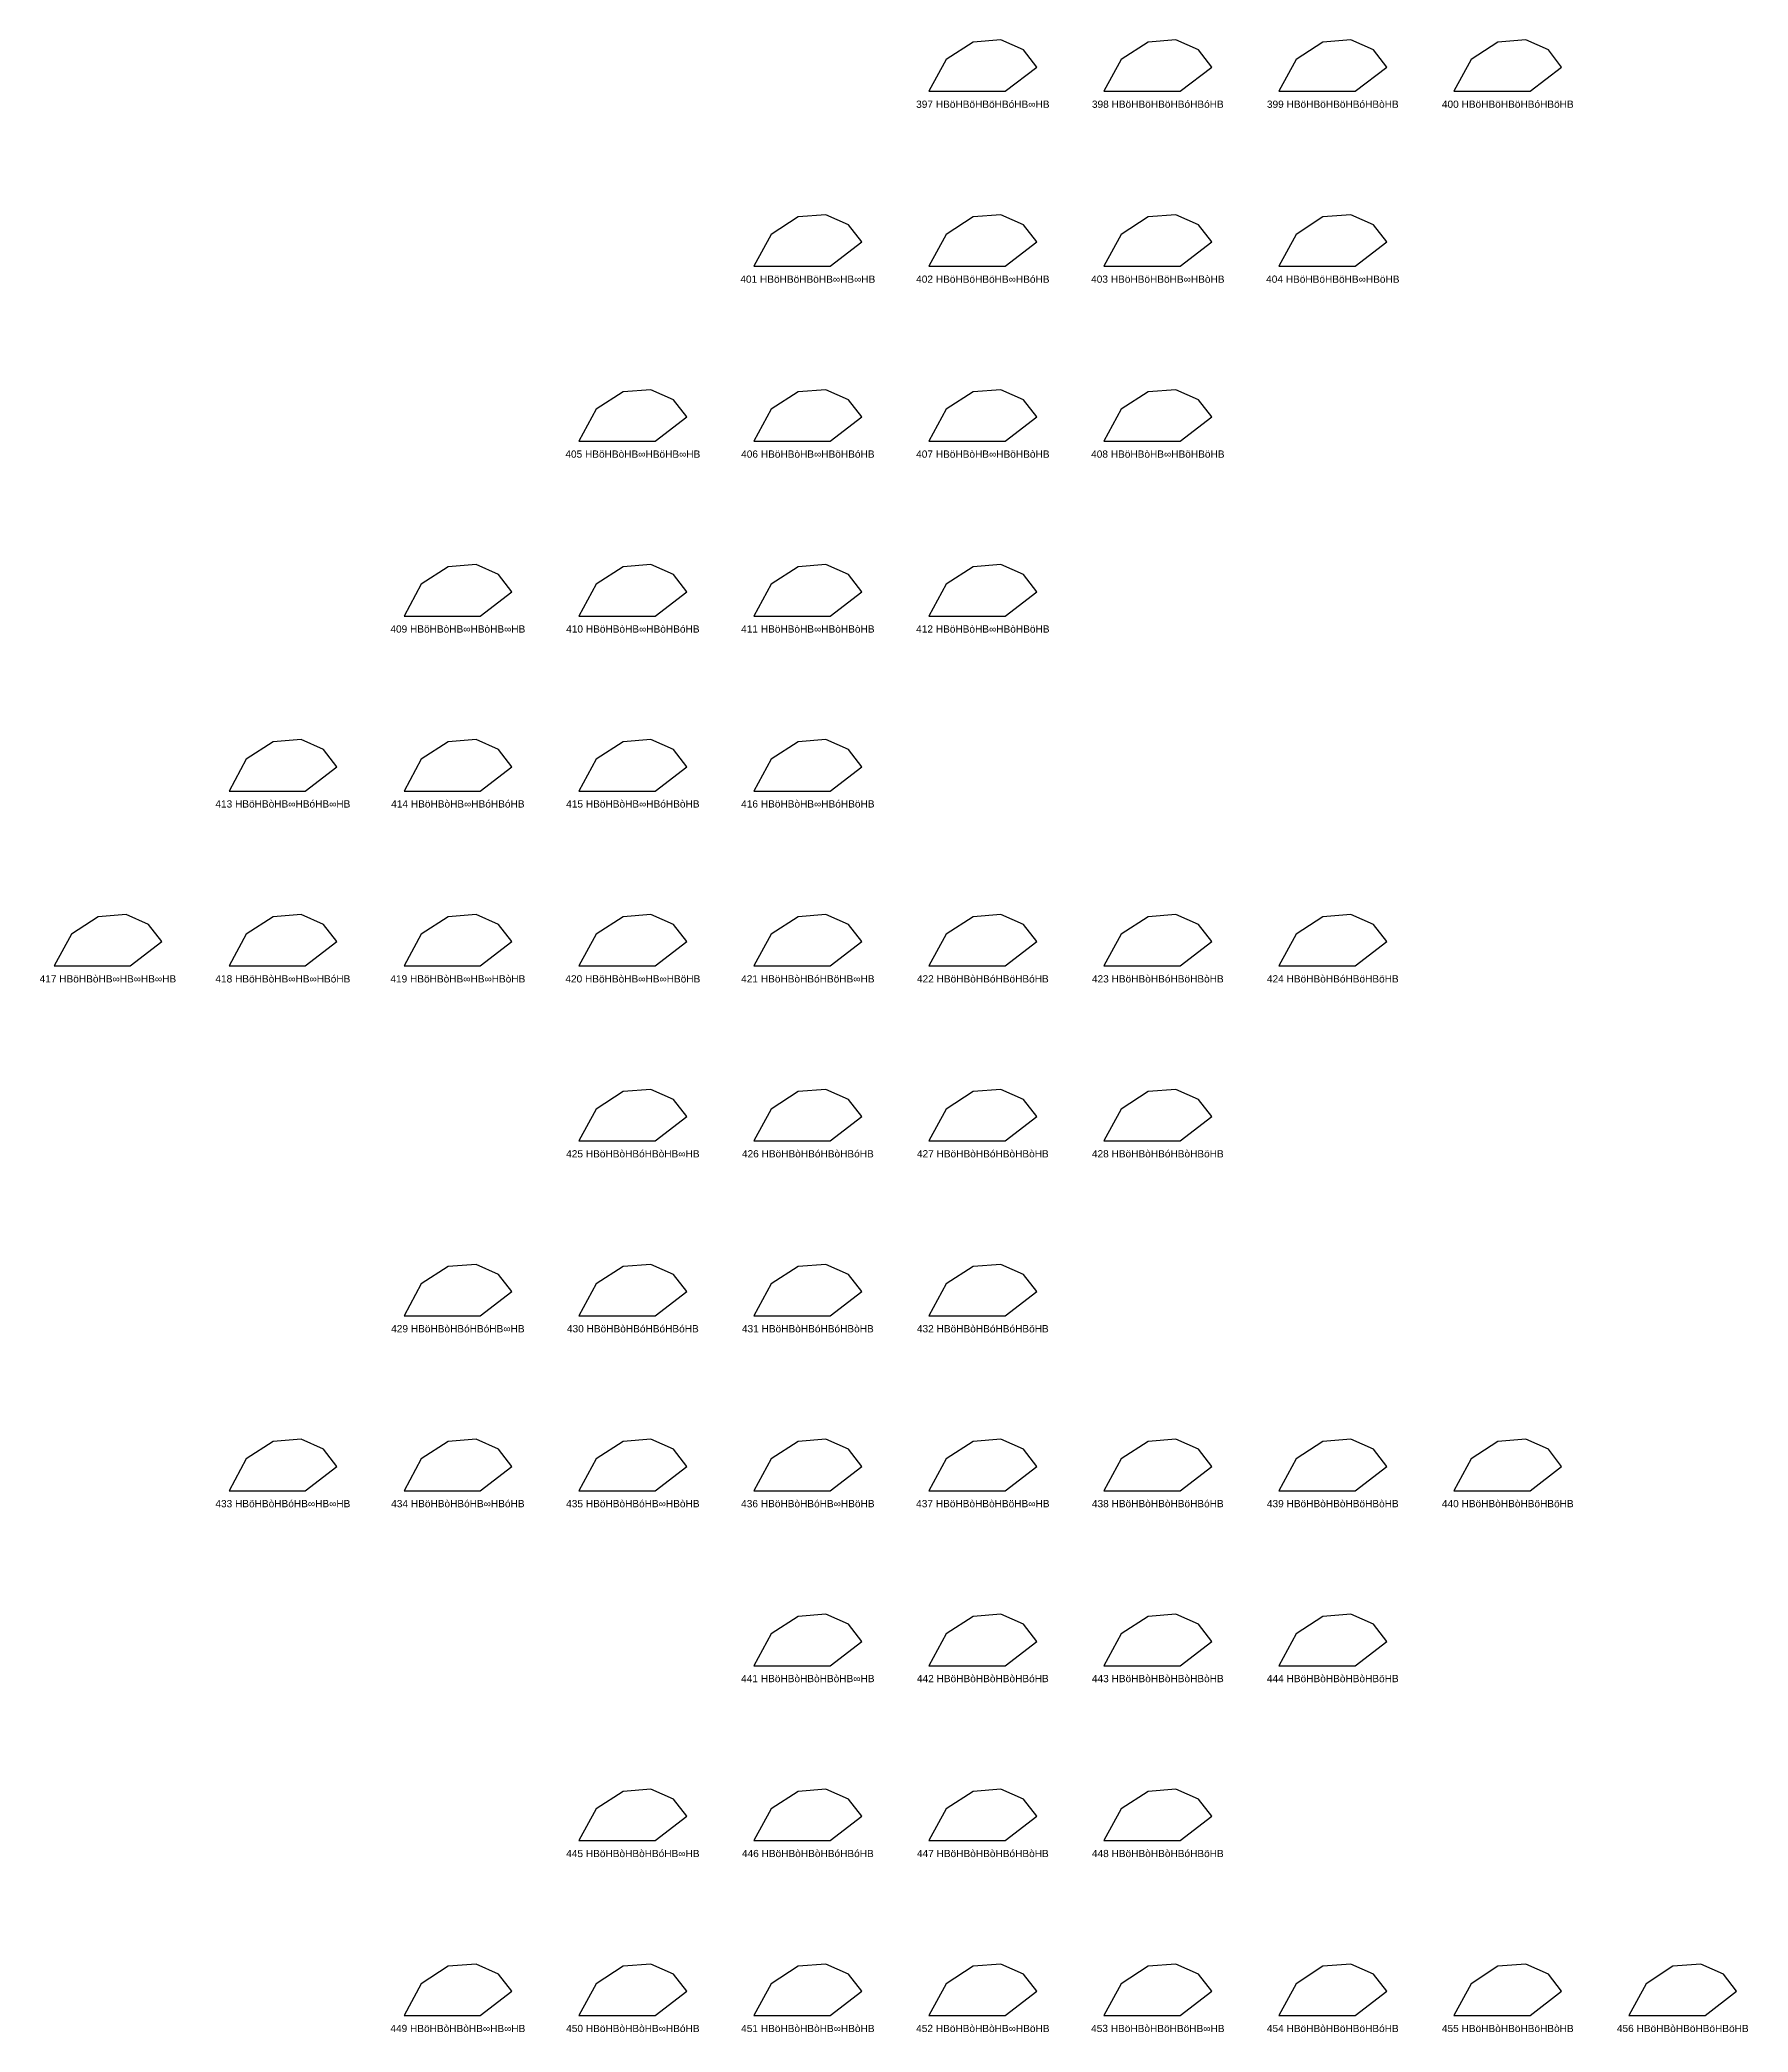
# Model space of a CAD drawing. Header units: millimetres. Extents: x 122552 to 1654769, y -10280102 to 62068.
# Drawn here: x 1292292 to 1552444, y -5409724 to -5106220 of the extents above; entities that cross this region are included whole.
import ezdxf
from ezdxf.enums import TextEntityAlignment as Align

# ---------------------------------------------------------------- set-up
doc = ezdxf.new("R2010")
doc.units = ezdxf.units.MM
doc.styles.add('Arial', font='arial_0.ttf')

msp = doc.modelspace()

# ---------------------------------------------------------------- linework, layer by layer
for points in [[(1438659, -5106220), (1434402, -5106558), (1430330, -5109205), (1427693, -5114063), (1439281, -5114063), (1444098, -5110358), (1442088, -5107743)], [(1465307, -5106220), (1461051, -5106558), (1456978, -5109205), (1454342, -5114063), (1465929, -5114063), (1470747, -5110358), (1468737, -5107743)], [(1491956, -5106220), (1487700, -5106558), (1483627, -5109205), (1480991, -5114063), (1492578, -5114063), (1497396, -5110358), (1495385, -5107743)], [(1518605, -5106220), (1514348, -5106558), (1510276, -5109205), (1507639, -5114063), (1519227, -5114063), (1524044, -5110358), (1522034, -5107743)], [(1412010, -5132869), (1407754, -5133206), (1403681, -5135854), (1401045, -5140711), (1412632, -5140711), (1417450, -5137007), (1415439, -5134392)], [(1438659, -5132869), (1434402, -5133206), (1430330, -5135854), (1427693, -5140711), (1439281, -5140711), (1444098, -5137007), (1442088, -5134392)], [(1465307, -5132869), (1461051, -5133206), (1456978, -5135854), (1454342, -5140711), (1465929, -5140711), (1470747, -5137007), (1468737, -5134392)], [(1491956, -5132869), (1487700, -5133206), (1483627, -5135854), (1480991, -5140711), (1492578, -5140711), (1497396, -5137007), (1495385, -5134392)], [(1385361, -5159517), (1381105, -5159855), (1377032, -5162502), (1374396, -5167360), (1385983, -5167360), (1390801, -5163655), (1388791, -5161041)], [(1412010, -5159517), (1407754, -5159855), (1403681, -5162502), (1401045, -5167360), (1412632, -5167360), (1417450, -5163655), (1415439, -5161041)], [(1438659, -5159517), (1434402, -5159855), (1430330, -5162502), (1427693, -5167360), (1439281, -5167360), (1444098, -5163655), (1442088, -5161041)], [(1465307, -5159517), (1461051, -5159855), (1456978, -5162502), (1454342, -5167360), (1465929, -5167360), (1470747, -5163655), (1468737, -5161041)], [(1358713, -5186166), (1354456, -5186504), (1350384, -5189151), (1347747, -5194009), (1359335, -5194009), (1364152, -5190304), (1362142, -5187689)], [(1385361, -5186166), (1381105, -5186504), (1377032, -5189151), (1374396, -5194009), (1385983, -5194009), (1390801, -5190304), (1388791, -5187689)], [(1412010, -5186166), (1407754, -5186504), (1403681, -5189151), (1401045, -5194009), (1412632, -5194009), (1417450, -5190304), (1415439, -5187689)], [(1438659, -5186166), (1434402, -5186504), (1430330, -5189151), (1427693, -5194009), (1439281, -5194009), (1444098, -5190304), (1442088, -5187689)], [(1332064, -5212815), (1327808, -5213152), (1323735, -5215800), (1321099, -5220657), (1332686, -5220657), (1337504, -5216953), (1335493, -5214338)], [(1358713, -5212815), (1354456, -5213152), (1350384, -5215800), (1347747, -5220657), (1359335, -5220657), (1364152, -5216953), (1362142, -5214338)], [(1385361, -5212815), (1381105, -5213152), (1377032, -5215800), (1374396, -5220657), (1385983, -5220657), (1390801, -5216953), (1388791, -5214338)], [(1412010, -5212815), (1407754, -5213152), (1403681, -5215800), (1401045, -5220657), (1412632, -5220657), (1417450, -5216953), (1415439, -5214338)], [(1305415, -5239463), (1301159, -5239801), (1297086, -5242448), (1294450, -5247306), (1306037, -5247306), (1310855, -5243601), (1308845, -5240987)], [(1332064, -5239463), (1327808, -5239801), (1323735, -5242448), (1321099, -5247306), (1332686, -5247306), (1337504, -5243601), (1335493, -5240987)], [(1358713, -5239463), (1354456, -5239801), (1350384, -5242448), (1347747, -5247306), (1359335, -5247306), (1364152, -5243601), (1362142, -5240987)], [(1385361, -5239463), (1381105, -5239801), (1377032, -5242448), (1374396, -5247306), (1385983, -5247306), (1390801, -5243601), (1388791, -5240987)], [(1412010, -5239463), (1407754, -5239801), (1403681, -5242448), (1401045, -5247306), (1412632, -5247306), (1417450, -5243601), (1415439, -5240987)], [(1438659, -5239463), (1434402, -5239801), (1430330, -5242448), (1427693, -5247306), (1439281, -5247306), (1444098, -5243601), (1442088, -5240987)], [(1465307, -5239463), (1461051, -5239801), (1456978, -5242448), (1454342, -5247306), (1465929, -5247306), (1470747, -5243601), (1468737, -5240987)], [(1491956, -5239463), (1487700, -5239801), (1483627, -5242448), (1480991, -5247306), (1492578, -5247306), (1497396, -5243601), (1495385, -5240987)], [(1385361, -5266112), (1381105, -5266450), (1377032, -5269097), (1374396, -5273955), (1385983, -5273955), (1390801, -5270250), (1388791, -5267635)], [(1412010, -5266112), (1407754, -5266450), (1403681, -5269097), (1401045, -5273955), (1412632, -5273955), (1417450, -5270250), (1415439, -5267635)], [(1438659, -5266112), (1434402, -5266450), (1430330, -5269097), (1427693, -5273955), (1439281, -5273955), (1444098, -5270250), (1442088, -5267635)], [(1465307, -5266112), (1461051, -5266450), (1456978, -5269097), (1454342, -5273955), (1465929, -5273955), (1470747, -5270250), (1468737, -5267635)], [(1358713, -5292761), (1354456, -5293098), (1350384, -5295746), (1347747, -5300603), (1359335, -5300603), (1364152, -5296899), (1362142, -5294284)], [(1385361, -5292761), (1381105, -5293098), (1377032, -5295746), (1374396, -5300603), (1385983, -5300603), (1390801, -5296899), (1388791, -5294284)], [(1412010, -5292761), (1407754, -5293098), (1403681, -5295746), (1401045, -5300603), (1412632, -5300603), (1417450, -5296899), (1415439, -5294284)], [(1438659, -5292761), (1434402, -5293098), (1430330, -5295746), (1427693, -5300603), (1439281, -5300603), (1444098, -5296899), (1442088, -5294284)], [(1332064, -5319409), (1327808, -5319747), (1323735, -5322394), (1321099, -5327252), (1332686, -5327252), (1337504, -5323547), (1335493, -5320933)], [(1358713, -5319409), (1354456, -5319747), (1350384, -5322394), (1347747, -5327252), (1359335, -5327252), (1364152, -5323547), (1362142, -5320933)], [(1385361, -5319409), (1381105, -5319747), (1377032, -5322394), (1374396, -5327252), (1385983, -5327252), (1390801, -5323547), (1388791, -5320933)], [(1412010, -5319409), (1407754, -5319747), (1403681, -5322394), (1401045, -5327252), (1412632, -5327252), (1417450, -5323547), (1415439, -5320933)], [(1438659, -5319409), (1434402, -5319747), (1430330, -5322394), (1427693, -5327252), (1439281, -5327252), (1444098, -5323547), (1442088, -5320933)], [(1465307, -5319409), (1461051, -5319747), (1456978, -5322394), (1454342, -5327252), (1465929, -5327252), (1470747, -5323547), (1468737, -5320933)], [(1491956, -5319409), (1487700, -5319747), (1483627, -5322394), (1480991, -5327252), (1492578, -5327252), (1497396, -5323547), (1495385, -5320933)], [(1518605, -5319409), (1514348, -5319747), (1510276, -5322394), (1507639, -5327252), (1519227, -5327252), (1524044, -5323547), (1522034, -5320933)], [(1412010, -5346058), (1407754, -5346396), (1403681, -5349043), (1401045, -5353901), (1412632, -5353901), (1417450, -5350196), (1415439, -5347581)], [(1438659, -5346058), (1434402, -5346396), (1430330, -5349043), (1427693, -5353901), (1439281, -5353901), (1444098, -5350196), (1442088, -5347581)], [(1465307, -5346058), (1461051, -5346396), (1456978, -5349043), (1454342, -5353901), (1465929, -5353901), (1470747, -5350196), (1468737, -5347581)], [(1491956, -5346058), (1487700, -5346396), (1483627, -5349043), (1480991, -5353901), (1492578, -5353901), (1497396, -5350196), (1495385, -5347581)], [(1385361, -5372707), (1381105, -5373044), (1377032, -5375692), (1374396, -5380549), (1385983, -5380549), (1390801, -5376845), (1388791, -5374230)], [(1412010, -5372707), (1407754, -5373044), (1403681, -5375692), (1401045, -5380549), (1412632, -5380549), (1417450, -5376845), (1415439, -5374230)], [(1438659, -5372707), (1434402, -5373044), (1430330, -5375692), (1427693, -5380549), (1439281, -5380549), (1444098, -5376845), (1442088, -5374230)], [(1465307, -5372707), (1461051, -5373044), (1456978, -5375692), (1454342, -5380549), (1465929, -5380549), (1470747, -5376845), (1468737, -5374230)], [(1358713, -5399355), (1354456, -5399693), (1350384, -5402340), (1347747, -5407198), (1359335, -5407198), (1364152, -5403493), (1362142, -5400879)], [(1385361, -5399355), (1381105, -5399693), (1377032, -5402340), (1374396, -5407198), (1385983, -5407198), (1390801, -5403493), (1388791, -5400879)], [(1412010, -5399355), (1407754, -5399693), (1403681, -5402340), (1401045, -5407198), (1412632, -5407198), (1417450, -5403493), (1415439, -5400879)], [(1438659, -5399355), (1434402, -5399693), (1430330, -5402340), (1427693, -5407198), (1439281, -5407198), (1444098, -5403493), (1442088, -5400879)], [(1465307, -5399355), (1461051, -5399693), (1456978, -5402340), (1454342, -5407198), (1465929, -5407198), (1470747, -5403493), (1468737, -5400879)], [(1491956, -5399355), (1487700, -5399693), (1483627, -5402340), (1480991, -5407198), (1492578, -5407198), (1497396, -5403493), (1495385, -5400879)], [(1518605, -5399355), (1514348, -5399693), (1510276, -5402340), (1507639, -5407198), (1519227, -5407198), (1524044, -5403493), (1522034, -5400879)], [(1545253, -5399355), (1540997, -5399693), (1536924, -5402340), (1534288, -5407198), (1545875, -5407198), (1550693, -5403493), (1548683, -5400879)]]:
    msp.add_lwpolyline(points, close=True)

# ---------------------------------------------------------------- texts
at = {"style": 'Arial'}
for s, p in [('397 HBöHBöHBöHBóHB∞HB', (1435896, -5116023)), ('398 HBöHBöHBöHBóHBóHB', (1462544, -5116023)), ('399 HBöHBöHBöHBóHBòHB', (1489193, -5116023)), ('400 HBöHBöHBöHBóHBöHB', (1515842, -5116023)), ('401 HBöHBöHBöHB∞HB∞HB', (1409247, -5142672)), ('402 HBöHBöHBöHB∞HBóHB', (1435896, -5142672)), ('403 HBöHBöHBöHB∞HBòHB', (1462544, -5142672)), ('404 HBöHBöHBöHB∞HBöHB', (1489193, -5142672)), ('405 HBöHBòHB∞HBöHB∞HB', (1382598, -5169321)), ('406 HBöHBòHB∞HBöHBóHB', (1409247, -5169321)), ('407 HBöHBòHB∞HBöHBòHB', (1435896, -5169321)), ('408 HBöHBòHB∞HBöHBöHB', (1462544, -5169321)), ('409 HBöHBòHB∞HBòHB∞HB', (1355950, -5195969)), ('410 HBöHBòHB∞HBòHBóHB', (1382598, -5195969)), ('411 HBöHBòHB∞HBòHBòHB', (1409247, -5195969)), ('412 HBöHBòHB∞HBòHBöHB', (1435896, -5195969)), ('413 HBöHBòHB∞HBóHB∞HB', (1329301, -5222618)), ('414 HBöHBòHB∞HBóHBóHB', (1355950, -5222618)), ('415 HBöHBòHB∞HBóHBòHB', (1382598, -5222618)), ('416 HBöHBòHB∞HBóHBöHB', (1409247, -5222618)), ('417 HBöHBòHB∞HB∞HB∞HB', (1302652, -5249267)), ('418 HBöHBòHB∞HB∞HBóHB', (1329301, -5249267)), ('419 HBöHBòHB∞HB∞HBòHB', (1355950, -5249267)), ('420 HBöHBòHB∞HB∞HBöHB', (1382598, -5249267)), ('421 HBöHBòHBóHBöHB∞HB', (1409247, -5249267)), ('422 HBöHBòHBóHBöHBóHB', (1435896, -5249267)), ('423 HBöHBòHBóHBöHBòHB', (1462544, -5249267)), ('424 HBöHBòHBóHBöHBöHB', (1489193, -5249267)), ('425 HBöHBòHBóHBòHB∞HB', (1382598, -5275915)), ('426 HBöHBòHBóHBòHBóHB', (1409247, -5275915)), ('427 HBöHBòHBóHBòHBòHB', (1435896, -5275915)), ('428 HBöHBòHBóHBòHBöHB', (1462544, -5275915)), ('429 HBöHBòHBóHBóHB∞HB', (1355950, -5302564)), ('430 HBöHBòHBóHBóHBóHB', (1382598, -5302564)), ('431 HBöHBòHBóHBóHBòHB', (1409247, -5302564)), ('432 HBöHBòHBóHBóHBöHB', (1435896, -5302564)), ('433 HBöHBòHBóHB∞HB∞HB', (1329301, -5329213)), ('434 HBöHBòHBóHB∞HBóHB', (1355950, -5329213)), ('435 HBöHBòHBóHB∞HBòHB', (1382598, -5329213)), ('436 HBöHBòHBóHB∞HBöHB', (1409247, -5329213)), ('437 HBöHBòHBòHBöHB∞HB', (1435896, -5329213)), ('438 HBöHBòHBòHBöHBóHB', (1462544, -5329213)), ('439 HBöHBòHBòHBöHBòHB', (1489193, -5329213)), ('440 HBöHBòHBòHBöHBöHB', (1515842, -5329213)), ('441 HBöHBòHBòHBòHB∞HB', (1409247, -5355861)), ('442 HBöHBòHBòHBòHBóHB', (1435896, -5355861)), ('443 HBöHBòHBòHBòHBòHB', (1462544, -5355861)), ('444 HBöHBòHBòHBòHBöHB', (1489193, -5355861)), ('445 HBöHBòHBòHBóHB∞HB', (1382598, -5382510)), ('446 HBöHBòHBòHBóHBóHB', (1409247, -5382510)), ('447 HBöHBòHBòHBóHBòHB', (1435896, -5382510)), ('448 HBöHBòHBòHBóHBöHB', (1462544, -5382510)), ('449 HBöHBòHBòHB∞HB∞HB', (1355950, -5409159)), ('450 HBöHBòHBòHB∞HBóHB', (1382598, -5409159)), ('451 HBöHBòHBòHB∞HBòHB', (1409247, -5409159)), ('452 HBöHBòHBòHB∞HBöHB', (1435896, -5409159)), ('453 HBöHBòHBöHBöHB∞HB', (1462544, -5409159)), ('454 HBöHBòHBöHBöHBóHB', (1489193, -5409159)), ('455 HBöHBòHBöHBöHBòHB', (1515842, -5409159)), ('456 HBöHBòHBöHBöHBöHB', (1542491, -5409159))]:
    msp.add_text(s, height=1100, dxfattribs=at).set_placement(p, align=Align.MIDDLE_CENTER)

doc.saveas('drawing.dxf')
